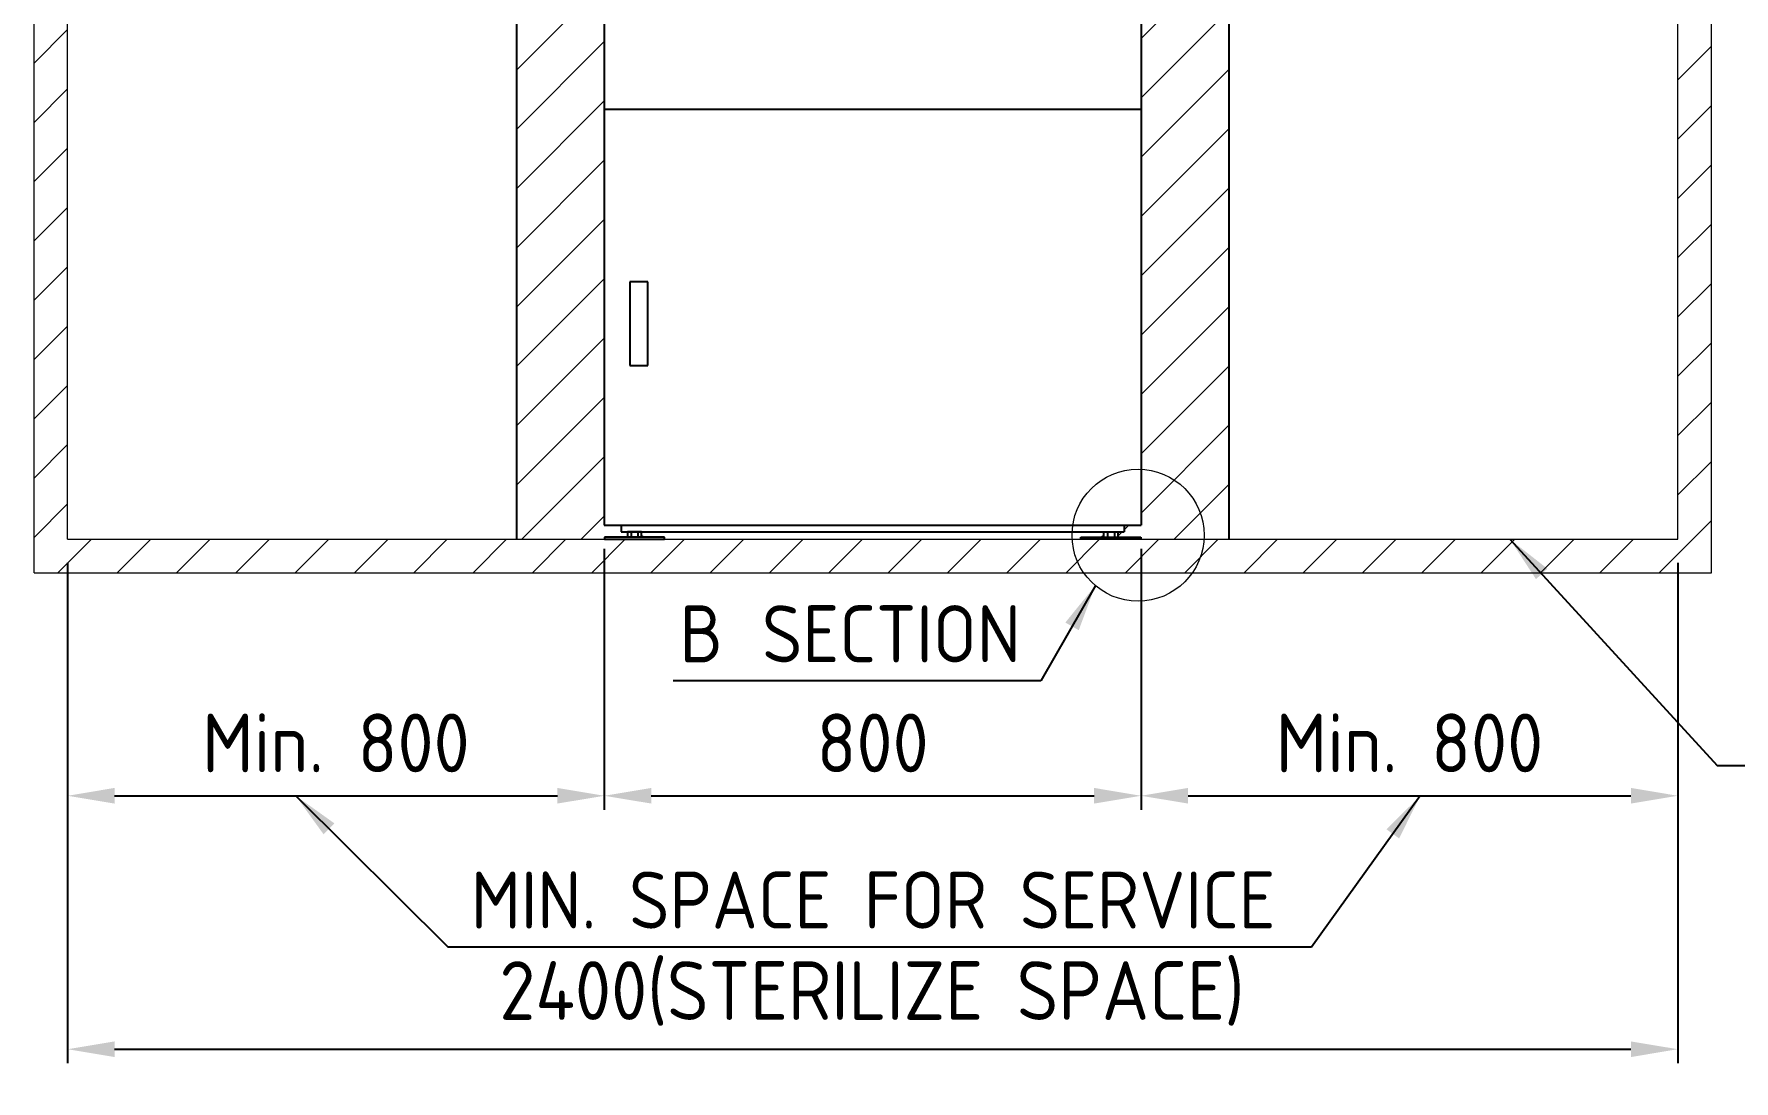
# Model space of a CAD drawing. Header units: millimetres. Extents: x -406921 to 13185, y -22195 to 9270.
# Drawn here: x 8366 to 10900, y 1922 to 3482 of the extents above; entities that cross this region are included whole.
import ezdxf

# ---------------------------------------------------------------- set-up
doc = ezdxf.new("R2010")
doc.units = ezdxf.units.MM
doc.header["$MEASUREMENT"] = 0
doc.linetypes.add('HIDDEN', pattern=[9.525, 6.35, -3.175])
doc.layers.get('0').update_dxf_attribs({"lineweight": 25})
for name, color, linetype, lineweight in [('D', 3, 'Continuous', 13), ('H', 2, 'HIDDEN', 15), ('S', 4, 'Continuous', 15)]:
    doc.layers.add(name, color=color, linetype=linetype, lineweight=lineweight)
doc.styles.get("Standard").update_dxf_attribs({"font": 'KAIU.TTF'})
doc.styles.add('STU25', font='isocp2.shx')
doc.dimstyles.new('STU25', dxfattribs={"dimscale": 35, "dimtxt": 2.5, "dimasz": 2, "dimexe": 0.6, "dimexo": 1, "dimgap": 1, "dimtad": 1, "dimdsep": 46, "dimtxsty": 'STU25', "dimcen": 2, "dimazin": 2, "dimtfac": 1, "dimtmove": 0, "dimatfit": 3, "dimfxl": 0, "dimtolj": 1, "dimtzin": 0, "dimarcsym": 0})
doc.dimstyles.new('STU25$7', dxfattribs={"dimscale": 35, "dimtxt": 2.5, "dimasz": 2, "dimexe": 1.25, "dimexo": 0.625, "dimgap": 1, "dimtad": 0, "dimdec": 4, "dimdsep": 46, "dimtxsty": 'STU25', "dimcen": 2.5, "dimazin": 2, "dimtfac": 1, "dimtdec": 4, "dimtmove": 0, "dimatfit": 3, "dimfxl": 0, "dimtolj": 1, "dimtzin": 0, "dimarcsym": 0})

# ---------------------------------------------------------------- blocks, each defined once
blk = doc.blocks.new('*D10')
at = {"layer": 'D', "color": 0, "lineweight": -2}
for p, q in [((10016.1, 2715), (10016.1, 2325.8)), ((10816.1, 2694), (10816.1, 2325.8)), ((10086.1, 2346.8), (10746.1, 2346.8))]:
    blk.add_line(p, q, dxfattribs=at)
at = {"layer": 'D', "color": 0}
for points in [[(10086.1, 2358.5), (10086.1, 2335.2), (10016.1, 2346.8)], [(10746.1, 2335.2), (10746.1, 2358.5), (10816.1, 2346.8)]]:
    blk.add_solid(points, dxfattribs=at)
at = {"layer": 'Defpoints', "color": 0}
for p in [(10016.1, 2750), (10816.1, 2729), (10816.1, 2346.8)]:
    blk.add_point(p, dxfattribs=at)
at = {"layer": 'D', "color": 0, "insert": (10416.1, 2425.6), "char_height": 87.5, "attachment_point": 5, "style": 'STU25'}
blk.add_mtext('\\A1;Min. 800', dxfattribs=at)
blk = doc.blocks.new('*D9')
at = {"layer": 'D', "color": 0, "lineweight": -2}
for p, q in [((9216.1, 2715), (9216.1, 2325.8)), ((8416.1, 2694), (8416.1, 2325.8)), ((8486.1, 2346.8), (9146.1, 2346.8))]:
    blk.add_line(p, q, dxfattribs=at)
at = {"layer": 'D', "color": 0}
for points in [[(8486.1, 2358.5), (8486.1, 2335.2), (8416.1, 2346.8)], [(9146.1, 2335.2), (9146.1, 2358.5), (9216.1, 2346.8)]]:
    blk.add_solid(points, dxfattribs=at)
at = {"layer": 'Defpoints', "color": 0}
for p in [(9216.1, 2750), (8416.1, 2729), (9216.1, 2346.8)]:
    blk.add_point(p, dxfattribs=at)
at = {"layer": 'D', "color": 0, "insert": (8816.1, 2425.6), "char_height": 87.5, "attachment_point": 5, "style": 'STU25'}
blk.add_mtext('\\A1;Min. 800', dxfattribs=at)
blk = doc.blocks.new('*D20')
at = {"layer": 'D', "color": 0, "lineweight": -2}
for p, q in [((9216.1, 2715), (9216.1, 2325.8)), ((10016.1, 2715), (10016.1, 2325.8)), ((9286.1, 2346.8), (9946.1, 2346.8))]:
    blk.add_line(p, q, dxfattribs=at)
at = {"layer": 'D', "color": 0}
for points in [[(9286.1, 2358.5), (9286.1, 2335.2), (9216.1, 2346.8)], [(9946.1, 2335.2), (9946.1, 2358.5), (10016.1, 2346.8)]]:
    blk.add_solid(points, dxfattribs=at)
at = {"layer": 'Defpoints', "color": 0}
for p in [(9216.1, 2750), (10016.1, 2750), (10016.1, 2346.8)]:
    blk.add_point(p, dxfattribs=at)
at = {"layer": 'D', "color": 0, "insert": (9616.1, 2425.6), "char_height": 87.5, "attachment_point": 5, "style": 'STU25'}
blk.add_mtext('\\A1;800', dxfattribs=at)
blk = doc.blocks.new('*D27')
at = {"layer": 'D', "color": 0, "lineweight": -2}
for p, q in [((8416.1, 2694), (8416.1, 1948.1)), ((10816.1, 2694), (10816.1, 1948.1)), ((8486.1, 1969.1), (10746.1, 1969.1))]:
    blk.add_line(p, q, dxfattribs=at)
at = {"layer": 'D', "color": 0}
for points in [[(8486.1, 1980.7), (8486.1, 1957.4), (8416.1, 1969.1)], [(10746.1, 1957.4), (10746.1, 1980.7), (10816.1, 1969.1)]]:
    blk.add_solid(points, dxfattribs=at)
at = {"layer": 'Defpoints', "color": 0}
for p in [(8416.1, 2729), (10816.1, 2729), (10816.1, 1969.1)]:
    blk.add_point(p, dxfattribs=at)
at = {"layer": 'D', "color": 0, "insert": (9615, 2052.2), "char_height": 87.5, "attachment_point": 5, "style": 'STU25'}
blk.add_mtext('\\A1;{\\Fisocp2.shx;2400(STERILIZE SPACE)}', dxfattribs=at)

msp = doc.modelspace()

# ---------------------------------------------------------------- hatches: boundary and pattern name
at = {"layer": 'D'}
h = msp.add_hatch(dxfattribs=at)
h.set_pattern_fill('ANSI31', color=256, scale=500, style=0)
h.set_pattern_definition([(45, (223615.06, 23061.8), (-44.194174, 44.194174), [])])
h.paths.add_polyline_path([(10016.063, 4430.033), (10016.063, 3800.033), (10016.063, 3370.033), (10016.063, 2750.033), (9991.063, 2750.033), (9991.063, 2740.033), (9981.455, 2740.033), (9981.455, 2732.033), (10015.563, 2732.033), (10015.563, 2729.033), (10146.847, 2729.033), (10146.847, 4515.967), (10816.063, 4515.967), (10816.063, 5429.033), (8416.063, 5429.033), (8416.063, 4515.967), (9085.278, 4515.967), (9085.278, 2729.033), (9216.562, 2729.033), (9216.562, 2732.033), (9250.67, 2732.033), (9250.67, 2740.033), (9241.063, 2740.033), (9241.063, 2750.033), (9216.063, 2750.033), (9216.063, 3370.033), (9216.063, 3800.033), (9216.063, 4430.033)])
at = {"layer": 'H', "ltscale": 5}
h = msp.add_hatch(dxfattribs=at)
h.set_pattern_fill('ANSI31', color=256, scale=500, style=0)
h.set_pattern_definition([(45, (226615.634, 23344.96), (-44.194174, 44.194174), [])])
h.paths.add_polyline_path([(10866.063, 2679.033), (10866.063, 5429.033), (10816.063, 5429.033), (10816.063, 2729.033), (8416.063, 2729.033), (8416.063, 5429.033), (8366.063, 5429.033), (8366.063, 2679.033)])
h.paths.add_polyline_path([(10866.063, 5429.033), (10816.063, 5429.033)], flags=16)
h.paths.add_polyline_path([(8366.063, 5429.033), (8416.063, 5429.033)], flags=16)

# ---------------------------------------------------------------- linework, layer by layer
for p, q in [((9085.278, 4515.967), (9085.278, 2729.033)), ((10146.847, 4515.967), (10146.847, 2729.033)), ((9216.063, 3800.033), (9216.063, 3370.033)), ((10016.063, 3800.033), (10016.063, 3370.033)), ((9216.063, 3370.033), (10016.063, 3370.033)), ((9216.063, 3370.033), (10016.063, 3370.033)), ((9216.063, 3370.033), (9216.063, 2750.033)), ((10016.063, 3370.033), (10016.063, 2750.033)), ((9254.181, 3113.01), (9254.181, 2988.01)), ((9281.181, 3113.01), (9254.181, 3113.01)), ((9281.181, 2988.01), (9281.181, 3113.01)), ((9254.181, 2988.01), (9281.181, 2988.01)), ((9216.063, 2750.033), (10016.063, 2750.033))]:
    msp.add_line(p, q)
at = {"linetype": 'Continuous'}
for p, q in [((9241.063, 2750.033), (9241.063, 2740.033)), ((9241.063, 2740.033), (9281.063, 2740.033)), ((9271.455, 2740.033), (9250.67, 2740.033)), ((9250.67, 2740.033), (9250.67, 2732.033)), ((9255.866, 2740.033), (9255.866, 2732.033)), ((9266.259, 2740.033), (9266.259, 2732.033)), ((9271.455, 2732.033), (9271.455, 2740.033)), ((9281.063, 2740.033), (9951.063, 2740.033)), ((9951.063, 2740.033), (9991.063, 2740.033)), ((9960.67, 2740.033), (9981.455, 2740.033)), ((9960.67, 2732.033), (9960.67, 2740.033)), ((9965.866, 2740.033), (9965.866, 2732.033)), ((9976.259, 2740.033), (9976.259, 2732.033)), ((9981.455, 2740.033), (9981.455, 2732.033)), ((9991.063, 2750.033), (9991.063, 2740.033)), ((9305.562, 2732.033), (9216.562, 2732.033)), ((9216.562, 2732.033), (9216.562, 2729.033)), ((9216.562, 2729.033), (9305.562, 2729.033)), ((9274.351, 2732.033), (9271.455, 2734.929)), ((9305.562, 2729.033), (9305.562, 2732.033)), ((9926.563, 2732.033), (10015.563, 2732.033)), ((9926.563, 2729.033), (9926.563, 2732.033)), ((10015.563, 2729.033), (9926.563, 2729.033)), ((9957.774, 2732.033), (9960.67, 2734.929)), ((10015.563, 2732.033), (10015.563, 2729.033))]:
    msp.add_line(p, q, dxfattribs=at)
at = {"layer": 'D'}
msp.add_circle((10011.556, 2735.149), 98.378, dxfattribs=at)
at = {"layer": 'S', "linetype": 'Continuous'}
for p, q in [((8366.063, 2679.033), (8366.063, 5429.033)), ((8416.063, 2729.033), (8416.063, 5429.033)), ((10816.063, 2729.033), (10816.063, 5429.033)), ((10866.063, 2679.033), (10866.063, 5429.033)), ((8416.063, 2729.033), (10816.063, 2729.033)), ((8366.063, 2679.033), (10866.063, 2679.033))]:
    msp.add_line(p, q, dxfattribs=at)

# ---------------------------------------------------------------- texts
at = {"layer": 'D', "color": 11, "char_height": 85, "attachment_point": 1}
for s, insert in [('{\\Fisocp2.shx;\\C3;B\\f標楷體|b0|i0|c136|p65; \\Fisocp2.shx;SECTION}', (9328.159, 2630.664)), ('{\\Fisocp2.shx;\\C3;MIN. SPACE FOR SERVICE}', (9017.091, 2233.919))]:
    msp.add_mtext(s, dxfattribs=dict(at, insert=insert))

# ---------------------------------------------------------------- dimensions: what is measured, and where the dimension line sits
at = {"layer": 'D'}
dim = msp.add_linear_dim(base=(9216.063, 2346.821), p1=(8416.063, 2729.033), p2=(9216.063, 2750.033), text='Min. <>', dimstyle='STU25', dxfattribs=at)
dim.commit()
dim.dimension.update_dxf_attribs({"geometry": '*D9', "text_midpoint": (8816.063, 2425.571)})
dim = msp.add_linear_dim(base=(10016.063, 2346.821), p1=(9216.063, 2750.033), p2=(10016.063, 2750.033), dimstyle='STU25', dxfattribs=at)
dim.commit()
dim.dimension.update_dxf_attribs({"geometry": '*D20', "text_midpoint": (9616.063, 2425.571)})
for base, p1, text, picture, middle in [((10816.063, 2346.821), (10016.063, 2750.033), 'Min. <>', '*D10', (10416.063, 2346.821)), ((10816.063, 1969.078), (8416.063, 2729.033), '{\\Fisocp2.shx;<>(STERILIZE SPACE)}', '*D27', (9615.018, 1969.078))]:
    dim = msp.add_linear_dim(base=base, p1=p1, p2=(10816.063, 2729.033), text=text, dimstyle='STU25', dxfattribs=at)
    dim.commit()
    dim.dimension.update_dxf_attribs({"geometry": picture, "text_midpoint": middle, "dimtype": 160})

# ---------------------------------------------------------------- leaders
for points in [[(10565.875, 2729.033), (10874.972, 2392.124), (12500.933, 2392.124)], [(9947.946, 2660.102), (9866.902, 2518.214), (9318.647, 2518.214)], [(8756.15, 2346.821), (8983.243, 2121.168)], [(10432.197, 2346.821), (10270.016, 2121.168), (8983.243, 2121.168)]]:
    msp.add_leader(points, dimstyle='STU25$7', override={"dimgap": 1, "dimtad": 0}, dxfattribs=at)

doc.saveas('drawing.dxf')
